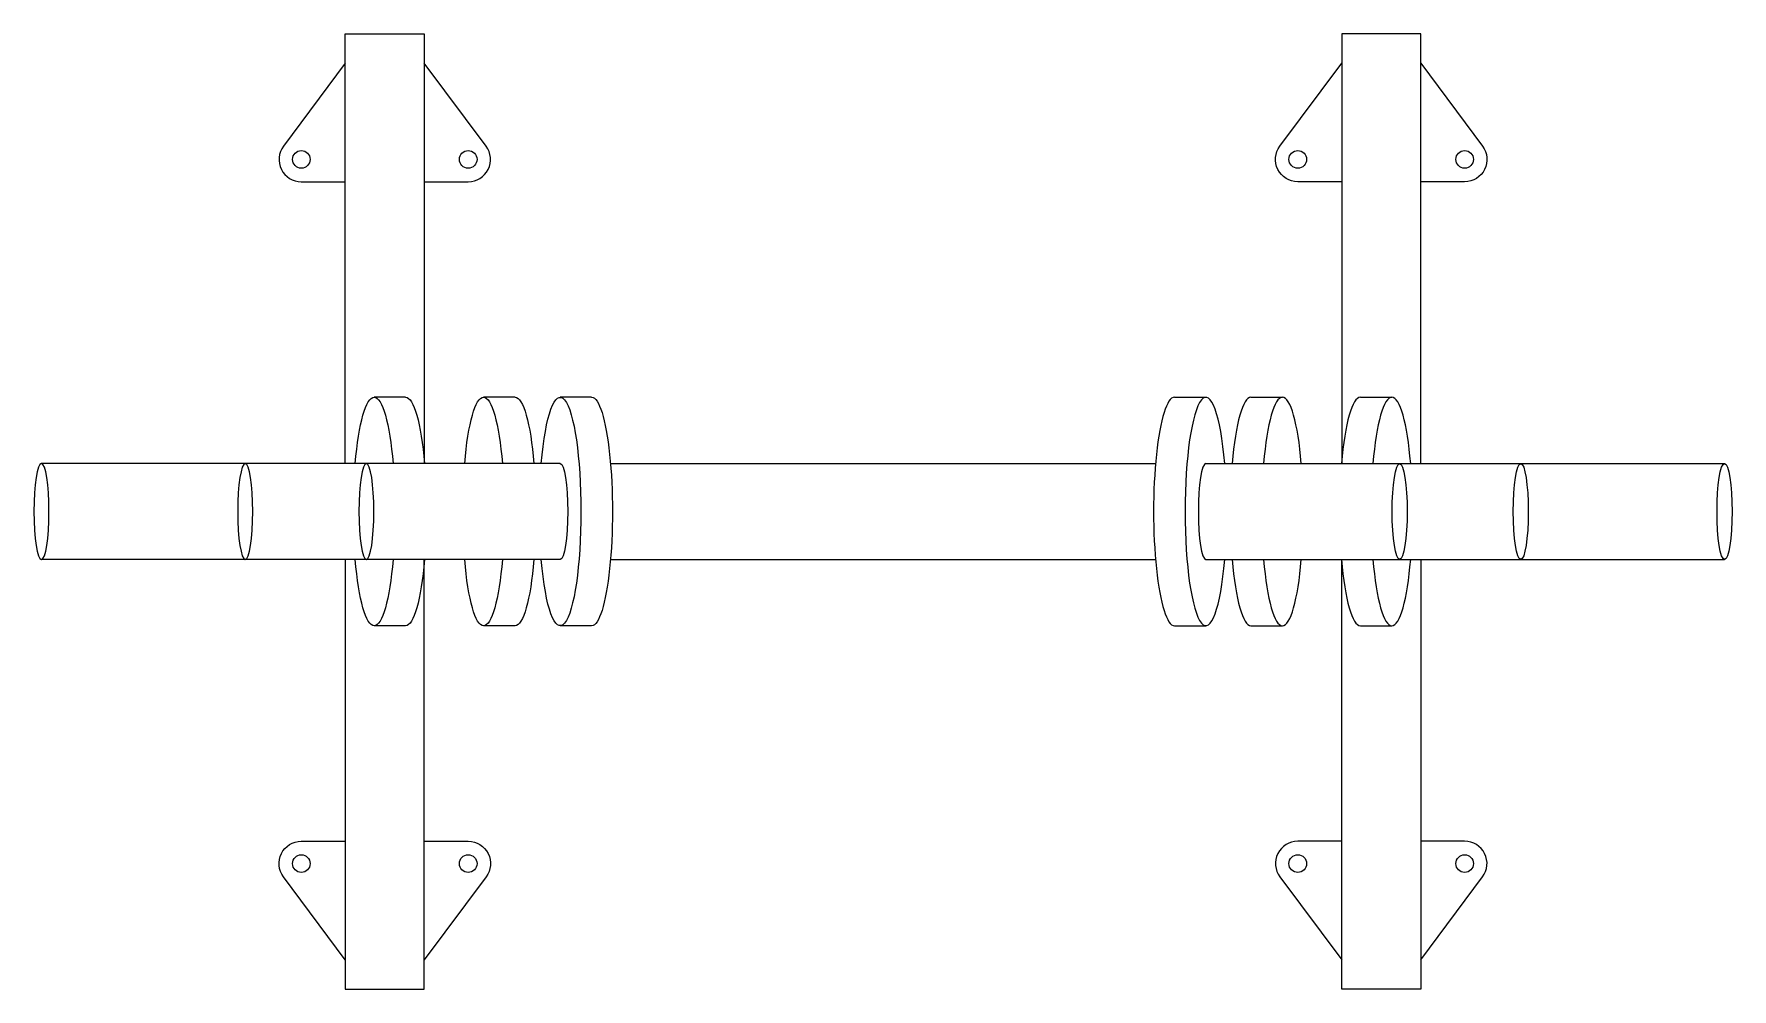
# Model space of a CAD drawing. Header units: millimetres. Extents: x 1386.224 to 1386.544, y 2682.493 to 2682.673.
import ezdxf

# ---------------------------------------------------------------- set-up
doc = ezdxf.new("R2010")
doc.units = ezdxf.units.MM
doc.header["$LTSCALE"] = 10
doc.layers.add('Equipam_fitness', color=1, linetype='Continuous')

msp = doc.modelspace()

# ---------------------------------------------------------------- linework, layer by layer
at = {"layer": 'Equipam_fitness'}
for p, q in [((1386.29382, 2682.60495), (1386.28789, 2682.60495)), ((1386.31444, 2682.60495), (1386.3085, 2682.60495)), ((1386.32887, 2682.60495), (1386.32294, 2682.60495)), ((1386.43869, 2682.60495), (1386.44462, 2682.60495)), ((1386.45312, 2682.60495), (1386.45905, 2682.60495)), ((1386.47373, 2682.60495), (1386.47966, 2682.60495)), ((1386.32294, 2682.59247), (1386.22519, 2682.59247)), ((1386.33242, 2682.59247), (1386.43513, 2682.59247)), ((1386.44462, 2682.59247), (1386.54236, 2682.59247)), ((1386.32294, 2682.57439), (1386.22519, 2682.57439)), ((1386.33242, 2682.57439), (1386.43513, 2682.57439)), ((1386.44462, 2682.57439), (1386.54236, 2682.57439)), ((1386.29382, 2682.56192), (1386.28789, 2682.56192)), ((1386.31444, 2682.56192), (1386.3085, 2682.56192)), ((1386.32887, 2682.56192), (1386.32294, 2682.56192)), ((1386.43869, 2682.56192), (1386.44462, 2682.56192)), ((1386.45312, 2682.56192), (1386.45905, 2682.56192)), ((1386.47373, 2682.56192), (1386.47966, 2682.56192))]:
    msp.add_line(p, q, dxfattribs=at)
for points in [[(1386.28244, 2682.59247), (1386.28244, 2682.67341), (1386.29733, 2682.67341), (1386.29733, 2682.59247)], [(1386.48511, 2682.59247), (1386.48511, 2682.67341), (1386.47022, 2682.67341), (1386.47022, 2682.59247)], [(1386.28244, 2682.57439), (1386.28244, 2682.49345), (1386.29733, 2682.49345), (1386.29733, 2682.57439)], [(1386.48511, 2682.57439), (1386.48511, 2682.49345), (1386.47022, 2682.49345), (1386.47022, 2682.57439)]]:
    msp.add_lwpolyline(points, dxfattribs=at)
for points in [[(1386.28244, 2682.66792), (1386.27079, 2682.65229, 0.617142), (1386.27416, 2682.64557), (1386.28244, 2682.64557)], [(1386.29733, 2682.64557), (1386.30561, 2682.64557, 0.617142), (1386.30898, 2682.65229), (1386.29733, 2682.66792)], [(1386.47022, 2682.64557), (1386.46194, 2682.64557, -0.617142), (1386.45857, 2682.65229), (1386.47022, 2682.66792)], [(1386.48511, 2682.66792), (1386.49677, 2682.65229, -0.617142), (1386.49339, 2682.64557), (1386.48511, 2682.64557)], [(1386.28244, 2682.49895), (1386.27079, 2682.51457, -0.617142), (1386.27416, 2682.5213), (1386.28244, 2682.5213)], [(1386.29733, 2682.5213), (1386.30561, 2682.5213, -0.617142), (1386.30898, 2682.51457), (1386.29733, 2682.49895)], [(1386.47022, 2682.5213), (1386.46194, 2682.5213, 0.617142), (1386.45857, 2682.51457), (1386.47022, 2682.49895)], [(1386.48511, 2682.49895), (1386.49677, 2682.51457, 0.617142), (1386.49339, 2682.5213), (1386.48511, 2682.5213)]]:
    msp.add_lwpolyline(points, format="xyb", dxfattribs=at)
for centre in [(1386.27416, 2682.64978), (1386.30561, 2682.64978), (1386.46194, 2682.64978), (1386.49339, 2682.64978), (1386.27416, 2682.51709), (1386.30561, 2682.51709), (1386.46194, 2682.51709), (1386.49339, 2682.51709)]:
    msp.add_circle(centre, 0.00166, dxfattribs=at)
at = {"layer": 'Equipam_fitness', "extrusion": (0, 0, -1)}
for centre, major_axis, ratio, start_param, end_param in [((1386.28789, 2682.58343), (0, 0.02152), 0.18211, 5.145894, 7.420477), ((1386.29382, 2682.58343), (0, 0.02152), 0.18211, 0, 1.137291), ((1386.3085, 2682.58343), (0, 0.02152), 0.18211, 5.145894, 7.420477), ((1386.31444, 2682.58343), (0, 0.02152), 0.18211, 0, 1.137291), ((1386.32294, 2682.58343), (0, 0.02152), 0.18211, 5.145894, 10.562069), ((1386.32887, 2682.58343), (0, 0.02152), 0.18211, 0, 3.141593), ((1386.32294, 2682.58343), (0, -0.00904), 0.156765, 3.141593, 6.283185), ((1386.28789, 2682.58343), (0, 0.02152), 0.18211, 8.287487, 10.562069), ((1386.29382, 2682.58343), (0, 0.02152), 0.18211, 2.004301, 3.141593), ((1386.3085, 2682.58343), (0, 0.02152), 0.18211, 8.287487, 10.562069), ((1386.31444, 2682.58343), (0, 0.02152), 0.18211, 2.004301, 3.141593)]:
    msp.add_ellipse(centre, major_axis=major_axis, ratio=ratio, start_param=start_param, end_param=end_param, dxfattribs=at)
at = {"layer": 'Equipam_fitness'}
for centre, major_axis, ratio, start_param, end_param in [((1386.43869, 2682.58343), (0, 0.02152), 0.18211, 0, 3.141593), ((1386.44462, 2682.58343), (0, 0.02152), 0.18211, 5.145894, 10.562069), ((1386.45312, 2682.58343), (0, 0.02152), 0.18211, 0, 1.137291), ((1386.45905, 2682.58343), (0, 0.02152), 0.18211, 5.145894, 7.420477), ((1386.47373, 2682.58343), (0, 0.02152), 0.18211, 0, 1.137291), ((1386.47966, 2682.58343), (0, 0.02152), 0.18211, 5.145894, 7.420477), ((1386.44462, 2682.58343), (0, -0.00904), 0.156765, 3.141593, 6.283185), ((1386.45312, 2682.58343), (0, 0.02152), 0.18211, 2.004301, 3.141593), ((1386.45905, 2682.58343), (0, 0.02152), 0.18211, 8.287487, 10.562069), ((1386.47373, 2682.58343), (0, 0.02152), 0.18211, 2.004301, 3.141593), ((1386.47966, 2682.58343), (0, 0.02152), 0.18211, 8.287487, 10.562069)]:
    msp.add_ellipse(centre, major_axis=major_axis, ratio=ratio, start_param=start_param, end_param=end_param, dxfattribs=at)
at = {"layer": 'Equipam_fitness', "extrusion": (0, 0, -1)}
for centre in [(1386.22519, 2682.58343), (1386.26359, 2682.58343), (1386.28642, 2682.58343)]:
    msp.add_ellipse(centre, major_axis=(0, -0.00904), ratio=0.156765, dxfattribs=at)
at = {"layer": 'Equipam_fitness'}
for centre in [(1386.48114, 2682.58343), (1386.50396, 2682.58343), (1386.54236, 2682.58343)]:
    msp.add_ellipse(centre, major_axis=(0, -0.00904), ratio=0.156765, dxfattribs=at)

doc.saveas('drawing.dxf')
